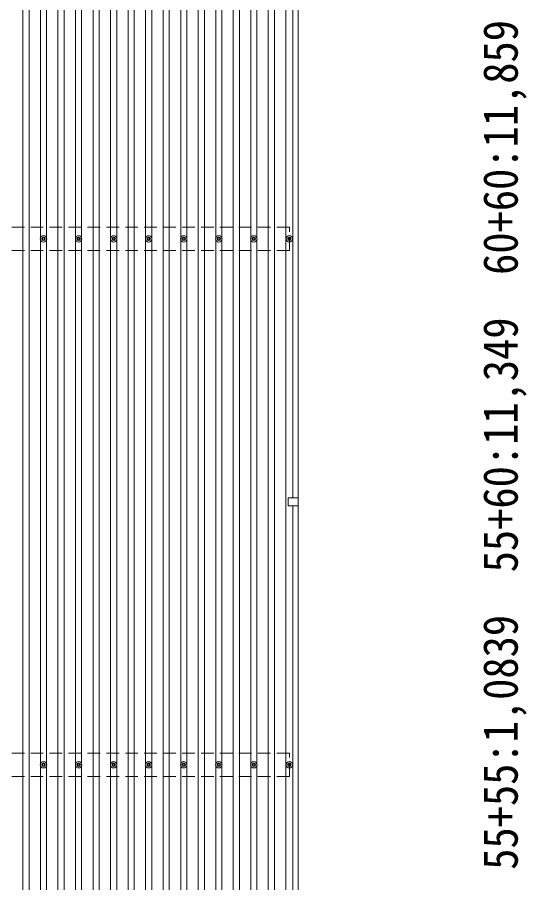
# Model space of a CAD drawing. Units: millimetres at full size, sheet at 1:60; details may follow other scales. Extents: x -16864 to 16864, y -11640 to 11640.
# Drawn here: x -8252 to -5346, y 2451 to 7388 of the extents above; entities that cross this region are included whole.
import ezdxf
from ezdxf.enums import TextEntityAlignment as Align

# ---------------------------------------------------------------- set-up
doc = ezdxf.new("R2010")
doc.units = ezdxf.units.MM
doc.header["$LTSCALE"] = 60
doc.linetypes.add('DASHED1', pattern=[1.8, 1.2, -0.6])
for name, color, linetype, lineweight in [('1-1', 2, 'Continuous', 9), ('1-2', 134, 'Continuous', 9), ('1-3', 5, 'Continuous', 5), ('1-4', 2, 'DASHED1', 9), ('1-5', 6, 'Continuous', 9), ('1-8', 6, 'Continuous', 9)]:
    doc.layers.add(name, color=color, linetype=linetype, lineweight=lineweight)
doc.styles.add('ＭＳ ゴシック', font='')
doc.styles.get('ＭＳ ゴシック').set_extended_font_data('MS Gothic')

msp = doc.modelspace()

# ---------------------------------------------------------------- linework, layer by layer
at = {"layer": '1-1'}
for p, q in [((-6720.25, -737.34), (-6720.25, 9981.01)), ((-6679.75, 4646.58), (-6679.75, 10010.35)), ((-6650.75, 4646.58), (-6650.75, 10010.37)), ((-6679.75, -762.08), (-6679.75, 4601.58)), ((-6650.75, -759.98), (-6650.75, 4601.58))]:
    msp.add_line(p, q, dxfattribs=at)
at = {"layer": '1-2'}
for p, q in [((-8220.25, -737.34), (-8220.25, 9981.01)), ((-8185.25, -737.34), (-8185.25, 9981.01)), ((-8120.25, -737.34), (-8120.25, 9981.01)), ((-8085.25, -737.34), (-8085.25, 9981.01)), ((-8020.25, -737.34), (-8020.25, 9981.01)), ((-7985.25, -737.34), (-7985.25, 9981.01)), ((-7920.25, -737.34), (-7920.25, 9981.01)), ((-7885.25, -737.34), (-7885.25, 9981.01)), ((-7820.25, -737.34), (-7820.25, 9981.01)), ((-7785.25, -737.34), (-7785.25, 9981.01)), ((-7720.25, -737.34), (-7720.25, 9981.01)), ((-7685.25, -737.34), (-7685.25, 9981.01)), ((-7620.25, -737.34), (-7620.25, 9981.01)), ((-7585.25, -737.34), (-7585.25, 9981.01)), ((-7520.25, -737.34), (-7520.25, 9981.01)), ((-7485.25, -737.34), (-7485.25, 9981.01)), ((-7420.25, -737.34), (-7420.25, 9981.01)), ((-7385.25, -737.34), (-7385.25, 9981.01)), ((-7320.25, -737.34), (-7320.25, 9981.01)), ((-7285.25, -737.34), (-7285.25, 9981.01)), ((-7220.25, -737.34), (-7220.25, 9981.01)), ((-7185.25, -737.34), (-7185.25, 9981.01)), ((-7120.25, -737.34), (-7120.25, 9981.01)), ((-7085.25, -737.34), (-7085.25, 9981.01)), ((-7020.25, -737.34), (-7020.25, 9981.01)), ((-6985.25, -737.34), (-6985.25, 9981.01)), ((-6920.25, -737.34), (-6920.25, 9981.01)), ((-6885.25, -737.34), (-6885.25, 9981.01)), ((-6820.25, -737.34), (-6820.25, 9981.01)), ((-6785.25, -737.34), (-6785.25, 9981.01))]:
    msp.add_line(p, q, dxfattribs=at)
at = {"layer": '1-3'}
for p, q in [((-8112.75, 6125.9), (-8108.33, 6125.9)), ((-8112.75, 6122.4), (-8108.33, 6122.4)), ((-8104.5, 6134.15), (-8104.5, 6129.74)), ((-8101, 6134.15), (-8101, 6129.74)), ((-8097.17, 6125.9), (-8092.75, 6125.9)), ((-8097.17, 6122.4), (-8092.75, 6122.4)), ((-7912.75, 6125.9), (-7908.33, 6125.9)), ((-7912.75, 6122.4), (-7908.33, 6122.4)), ((-7904.5, 6134.15), (-7904.5, 6129.74)), ((-7901, 6134.15), (-7901, 6129.74)), ((-7897.17, 6125.9), (-7892.75, 6125.9)), ((-7897.17, 6122.4), (-7892.75, 6122.4)), ((-7712.75, 6125.9), (-7708.33, 6125.9)), ((-7712.75, 6122.4), (-7708.33, 6122.4)), ((-7704.5, 6134.15), (-7704.5, 6129.74)), ((-7701, 6134.15), (-7701, 6129.74)), ((-7697.17, 6125.9), (-7692.75, 6125.9)), ((-7697.17, 6122.4), (-7692.75, 6122.4)), ((-7512.75, 6125.9), (-7508.33, 6125.9)), ((-7512.75, 6122.4), (-7508.33, 6122.4)), ((-7504.5, 6134.15), (-7504.5, 6129.74)), ((-7501, 6134.15), (-7501, 6129.74)), ((-7497.17, 6125.9), (-7492.75, 6125.9)), ((-7497.17, 6122.4), (-7492.75, 6122.4)), ((-7312.75, 6125.9), (-7308.33, 6125.9)), ((-7312.75, 6122.4), (-7308.33, 6122.4)), ((-7304.5, 6134.15), (-7304.5, 6129.74)), ((-7301, 6134.15), (-7301, 6129.74)), ((-7297.17, 6125.9), (-7292.75, 6125.9)), ((-7297.17, 6122.4), (-7292.75, 6122.4)), ((-7112.75, 6125.9), (-7108.33, 6125.9)), ((-7112.75, 6122.4), (-7108.33, 6122.4)), ((-7104.5, 6134.15), (-7104.5, 6129.74)), ((-7101, 6134.15), (-7101, 6129.74)), ((-7097.17, 6125.9), (-7092.75, 6125.9)), ((-7097.17, 6122.4), (-7092.75, 6122.4)), ((-6912.75, 6125.9), (-6908.33, 6125.9)), ((-6912.75, 6122.4), (-6908.33, 6122.4)), ((-6904.5, 6134.15), (-6904.5, 6129.74)), ((-6901, 6134.15), (-6901, 6129.74)), ((-6897.17, 6125.9), (-6892.75, 6125.9)), ((-6897.17, 6122.4), (-6892.75, 6122.4)), ((-6710, 6125.9), (-6705.58, 6125.9)), ((-6710, 6122.4), (-6705.58, 6122.4)), ((-6701.75, 6134.15), (-6701.75, 6129.74)), ((-6698.25, 6134.15), (-6698.25, 6129.74)), ((-6694.42, 6125.9), (-6690, 6125.9)), ((-6694.42, 6122.4), (-6690, 6122.4)), ((-8104.5, 6118.57), (-8104.5, 6114.16)), ((-8101, 6118.57), (-8101, 6114.16)), ((-7904.5, 6118.57), (-7904.5, 6114.16)), ((-7901, 6118.57), (-7901, 6114.16)), ((-7704.5, 6118.57), (-7704.5, 6114.16)), ((-7701, 6118.57), (-7701, 6114.16)), ((-7504.5, 6118.57), (-7504.5, 6114.16)), ((-7501, 6118.57), (-7501, 6114.16)), ((-7304.5, 6118.57), (-7304.5, 6114.16)), ((-7301, 6118.57), (-7301, 6114.16)), ((-7104.5, 6118.57), (-7104.5, 6114.16)), ((-7101, 6118.57), (-7101, 6114.16)), ((-6904.5, 6118.57), (-6904.5, 6114.16)), ((-6901, 6118.57), (-6901, 6114.16)), ((-6701.75, 6118.57), (-6701.75, 6114.16)), ((-6698.25, 6118.57), (-6698.25, 6114.16)), ((-8112.75, 3125.9), (-8108.33, 3125.9)), ((-8112.75, 3122.4), (-8108.33, 3122.4)), ((-8104.5, 3134.15), (-8104.5, 3129.74)), ((-8104.5, 3118.57), (-8104.5, 3114.16)), ((-8101, 3134.15), (-8101, 3129.74)), ((-8101, 3118.57), (-8101, 3114.16)), ((-8097.17, 3125.9), (-8092.75, 3125.9)), ((-8097.17, 3122.4), (-8092.75, 3122.4)), ((-7912.75, 3125.9), (-7908.33, 3125.9)), ((-7912.75, 3122.4), (-7908.33, 3122.4)), ((-7904.5, 3134.15), (-7904.5, 3129.74)), ((-7904.5, 3118.57), (-7904.5, 3114.16)), ((-7901, 3134.15), (-7901, 3129.74)), ((-7901, 3118.57), (-7901, 3114.16)), ((-7897.17, 3125.9), (-7892.75, 3125.9)), ((-7897.17, 3122.4), (-7892.75, 3122.4)), ((-7712.75, 3125.9), (-7708.33, 3125.9)), ((-7712.75, 3122.4), (-7708.33, 3122.4)), ((-7704.5, 3134.15), (-7704.5, 3129.74)), ((-7704.5, 3118.57), (-7704.5, 3114.16)), ((-7701, 3134.15), (-7701, 3129.74)), ((-7701, 3118.57), (-7701, 3114.16)), ((-7697.17, 3125.9), (-7692.75, 3125.9)), ((-7697.17, 3122.4), (-7692.75, 3122.4)), ((-7512.75, 3125.9), (-7508.33, 3125.9)), ((-7512.75, 3122.4), (-7508.33, 3122.4)), ((-7504.5, 3134.15), (-7504.5, 3129.74)), ((-7504.5, 3118.57), (-7504.5, 3114.16)), ((-7501, 3134.15), (-7501, 3129.74)), ((-7501, 3118.57), (-7501, 3114.16)), ((-7497.17, 3125.9), (-7492.75, 3125.9)), ((-7497.17, 3122.4), (-7492.75, 3122.4)), ((-7312.75, 3125.9), (-7308.33, 3125.9)), ((-7312.75, 3122.4), (-7308.33, 3122.4)), ((-7304.5, 3134.15), (-7304.5, 3129.74)), ((-7304.5, 3118.57), (-7304.5, 3114.16)), ((-7301, 3134.15), (-7301, 3129.74)), ((-7301, 3118.57), (-7301, 3114.16)), ((-7297.17, 3125.9), (-7292.75, 3125.9)), ((-7297.17, 3122.4), (-7292.75, 3122.4)), ((-7112.75, 3125.9), (-7108.33, 3125.9)), ((-7112.75, 3122.4), (-7108.33, 3122.4)), ((-7104.5, 3134.15), (-7104.5, 3129.74)), ((-7104.5, 3118.57), (-7104.5, 3114.16)), ((-7101, 3134.15), (-7101, 3129.74)), ((-7101, 3118.57), (-7101, 3114.16)), ((-7097.17, 3125.9), (-7092.75, 3125.9)), ((-7097.17, 3122.4), (-7092.75, 3122.4)), ((-6912.75, 3125.9), (-6908.33, 3125.9)), ((-6912.75, 3122.4), (-6908.33, 3122.4)), ((-6904.5, 3134.15), (-6904.5, 3129.74)), ((-6904.5, 3118.57), (-6904.5, 3114.16)), ((-6901, 3134.15), (-6901, 3129.74)), ((-6901, 3118.57), (-6901, 3114.16)), ((-6897.17, 3125.9), (-6892.75, 3125.9)), ((-6897.17, 3122.4), (-6892.75, 3122.4)), ((-6710, 3125.9), (-6705.58, 3125.9)), ((-6710, 3122.4), (-6705.58, 3122.4)), ((-6701.75, 3134.15), (-6701.75, 3129.74)), ((-6701.75, 3118.57), (-6701.75, 3114.16)), ((-6698.25, 3134.15), (-6698.25, 3129.74)), ((-6698.25, 3118.57), (-6698.25, 3114.16)), ((-6694.42, 3125.9), (-6690, 3125.9)), ((-6694.42, 3122.4), (-6690, 3122.4))]:
    msp.add_line(p, q, dxfattribs=at)
for centre, radius in [((-8102.75, 6124.15), 18.25), ((-8102.75, 6124.15), 10.15), ((-8102.75, 6124.15), 5.85), ((-8102.75, 6124.15), 5.25), ((-7902.75, 6124.15), 18.25), ((-7902.75, 6124.15), 10.15), ((-7902.75, 6124.15), 5.85), ((-7902.75, 6124.15), 5.25), ((-7702.75, 6124.15), 18.25), ((-7702.75, 6124.15), 10.15), ((-7702.75, 6124.15), 5.85), ((-7702.75, 6124.15), 5.25), ((-7502.75, 6124.15), 18.25), ((-7502.75, 6124.15), 10.15), ((-7502.75, 6124.15), 5.85), ((-7502.75, 6124.15), 5.25), ((-7302.75, 6124.15), 18.25), ((-7302.75, 6124.15), 10.15), ((-7302.75, 6124.15), 5.85), ((-7302.75, 6124.15), 5.25), ((-7102.75, 6124.15), 18.25), ((-7102.75, 6124.15), 10.15), ((-7102.75, 6124.15), 5.85), ((-7102.75, 6124.15), 5.25), ((-6902.75, 6124.15), 18.25), ((-6902.75, 6124.15), 10.15), ((-6902.75, 6124.15), 5.85), ((-6902.75, 6124.15), 5.25), ((-6700, 6124.15), 18.25), ((-6700, 6124.15), 10.15), ((-6700, 6124.15), 5.85), ((-6700, 6124.15), 5.25), ((-8102.75, 3124.15), 18.25), ((-8102.75, 3124.15), 10.15), ((-8102.75, 3124.15), 5.85), ((-8102.75, 3124.15), 5.25), ((-7902.75, 3124.15), 18.25), ((-7902.75, 3124.15), 10.15), ((-7902.75, 3124.15), 5.85), ((-7902.75, 3124.15), 5.25), ((-7702.75, 3124.15), 18.25), ((-7702.75, 3124.15), 10.15), ((-7702.75, 3124.15), 5.85), ((-7702.75, 3124.15), 5.25), ((-7502.75, 3124.15), 18.25), ((-7502.75, 3124.15), 10.15), ((-7502.75, 3124.15), 5.85), ((-7502.75, 3124.15), 5.25), ((-7302.75, 3124.15), 18.25), ((-7302.75, 3124.15), 10.15), ((-7302.75, 3124.15), 5.85), ((-7302.75, 3124.15), 5.25), ((-7102.75, 3124.15), 18.25), ((-7102.75, 3124.15), 10.15), ((-7102.75, 3124.15), 5.85), ((-7102.75, 3124.15), 5.25), ((-6902.75, 3124.15), 18.25), ((-6902.75, 3124.15), 10.15), ((-6902.75, 3124.15), 5.85), ((-6902.75, 3124.15), 5.25), ((-6700, 3124.15), 18.25), ((-6700, 3124.15), 10.15), ((-6700, 3124.15), 5.85), ((-6700, 3124.15), 5.25)]:
    msp.add_circle(centre, radius, dxfattribs=at)
at = {"layer": '1-4'}
for p, q in [((-6700, 6191.15), (-14502.75, 6191.15)), ((-6700, 6057.15), (-6700, 6191.15)), ((-6700, 6057.15), (-14502.75, 6057.15)), ((-6700, 3191.15), (-14502.75, 3191.15)), ((-6700, 3057.15), (-6700, 3191.15)), ((-6700, 3057.15), (-14502.75, 3057.15))]:
    msp.add_line(p, q, dxfattribs=at)
at = {"layer": '1-5'}
for p, q in [((-6706.25, 4646.58), (-6706.25, 4624.8)), ((-6706.25, 4646.58), (-6649.75, 4646.58)), ((-6649.75, 4646.58), (-6649.75, 4601.58)), ((-6706.25, 4623.37), (-6706.25, 4601.58)), ((-6706.25, 4601.58), (-6649.75, 4601.58))]:
    msp.add_line(p, q, dxfattribs=at)
at = {"layer": '1-5', "linetype": 'DASHED1'}
msp.add_line((-6650.75, 4601.58), (-6650.75, 4646.58), dxfattribs=at)
at = {"layer": '1-5'}
for centre, start, end in [((-6705.75, 4624.8), 180, 225.573), ((-6705.75, 4623.37), 134.427, 180), ((-6706.45, 4624.08), 314.427, 45.573)]:
    msp.add_arc(centre, 0.5, start, end, dxfattribs=at)

# ---------------------------------------------------------------- texts
at = {"layer": '1-8', "color": 7, "style": 'ＭＳ ゴシック', "width": 0.9}
msp.add_text('55+55:1,0839\u300055+60:11,349\u300060+60:11,859', height=197.9, rotation=90, dxfattribs=at).set_placement((-5337.98, 2524.97), align=Align.BOTTOM_LEFT)

doc.saveas('drawing.dxf')
